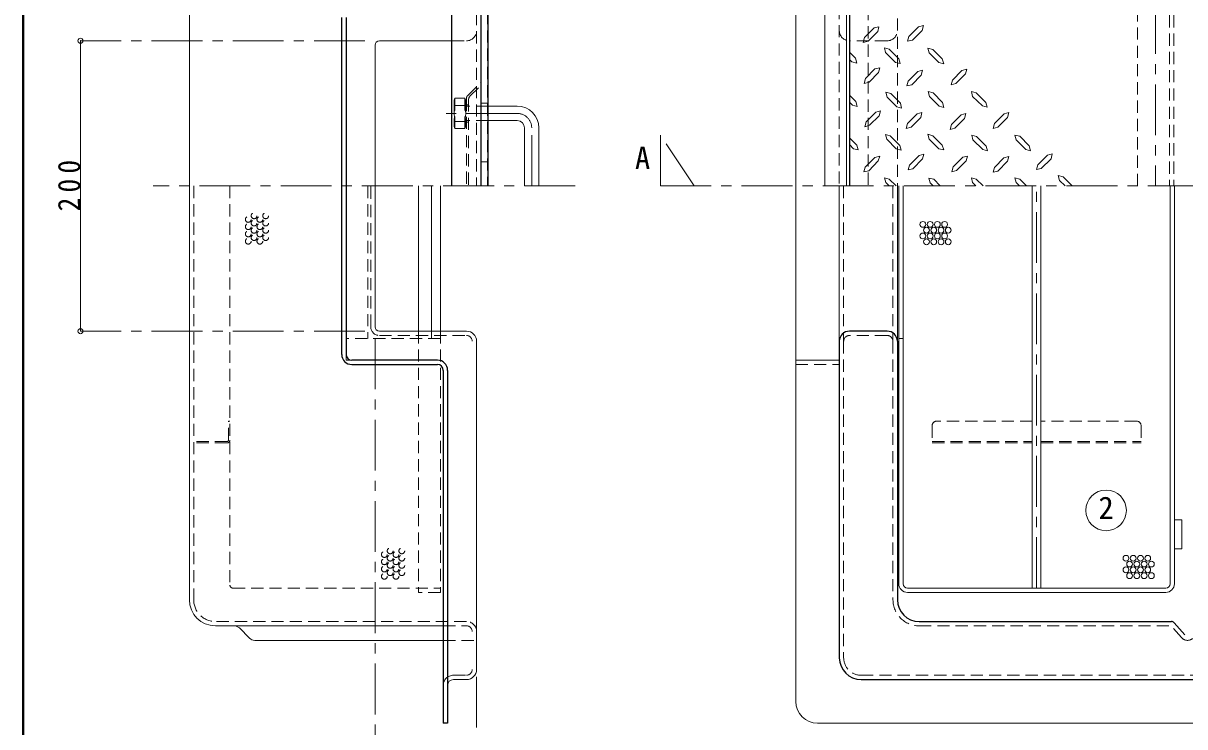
# Model space of a CAD drawing. Units: millimetres at full size, sheet at 1:7; details may follow other scales. Extents: x -1481 to 1354, y -996 to 971.
# Drawn here: x -1481 to -680, y 78 to 563 of the extents above; entities that cross this region are included whole.
import ezdxf
from ezdxf.enums import TextEntityAlignment as Align

# ---------------------------------------------------------------- set-up
doc = ezdxf.new("R2010")
doc.units = ezdxf.units.MM
doc.header["$LTSCALE"] = 7
doc.header["$PDMODE"] = 32
doc.header["$PDSIZE"] = 3.5
doc.linetypes.add('CHAIN1', pattern=[8, 5, -1, 1, -1])
doc.linetypes.add('DASHED1', pattern=[1.8, 1.2, -0.6])
doc.layers.add('0-0____1', color=4, linetype='Continuous', lineweight=9)
doc.styles.add('ＭＳ ゴシック', font='')
doc.styles.get('ＭＳ ゴシック').set_extended_font_data('MS Gothic')

msp = doc.modelspace()

# ---------------------------------------------------------------- linework, layer by layer
at = {"layer": '0-0____1', "color": 1, "lineweight": 40}
msp.add_line((-1480.542, -996.268), (-1480.542, 970.732), dxfattribs=at)
at = {"layer": '0-0____1', "color": 5, "lineweight": 25}
for p, q in [((-1165.042, 800.732), (-1165.042, 450.732)), ((-1160.042, 450.732), (-1160.042, 800.732)), ((-1185.042, 450.732), (-1185.042, 698.232)), ((-911.042, 629.5), (-911.042, 450.732)), ((-1261.042, 334.732), (-1261.042, 566.732)), ((-1258.042, 566.732), (-1258.042, 334.732)), ((-885.042, 350.732), (-911.042, 350.732)), ((-918.042, 343.732), (-918.042, 125.732)), ((-878.042, 343.732), (-878.042, 165.732)), ((-1195.042, 330.732), (-1254.042, 330.732)), ((-1254.042, 327.732), (-1195.042, 327.732)), ((-1191.042, 323.732), (-1191.042, 80.732)), ((-1188.042, 323.732), (-1188.042, 80.732)), ((-863.042, 150.732), (-689.078, 150.732)), ((-679.922, 141.583), (-687.198, 149.88)), ((-903.042, 110.732), (346.958, 110.732)), ((-1188.042, 80.732), (-1191.042, 80.732))]:
    msp.add_line(p, q, dxfattribs=at)
at = {"layer": '0-0____1', "color": 7, "lineweight": 18}
for p, q in [((-928.042, 800.732), (-928.042, 450.732)), ((-913.042, 785.732), (-913.042, 450.732)), ((-1238.042, 547.732), (-1238.042, 353.732)), ((-1185.042, 550.732), (-1235.042, 550.732)), ((-1160.042, 505.732), (-1140.042, 505.732)), ((-1160.042, 495.732), (-1140.042, 495.732)), ((-1135.042, 450.732), (-1135.042, 490.732)), ((-1125.042, 450.732), (-1125.042, 490.732)), ((-1366.042, 450.732), (-1366.042, 165.732)), ((-1199.042, 450.732), (-1199.042, 350.732)), ((-1193.042, 450.732), (-1193.042, 350.732)), ((-918.042, 450.732), (-918.042, 343.732)), ((-878.042, 343.732), (-878.042, 450.732)), ((-785.042, 173.732), (-785.042, 450.732)), ((-779.042, 173.732), (-779.042, 450.732)), ((-690.042, 450.732), (-690.042, 176.732)), ((-687.042, 176.732), (-687.042, 450.732)), ((-1175.042, 350.732), (-1235.042, 350.732)), ((-877.042, 345.732), (-874.042, 345.732)), ((-877.042, 176.732), (-877.042, 345.732)), ((-874.042, 345.732), (-874.042, 176.732)), ((-1168.042, 343.732), (-1168.042, 117.732)), ((-948.042, 330.732), (-948.042, 95.732)), ((-948.042, 330.732), (-918.042, 330.732)), ((-687.042, 220.732), (-682.042, 220.732)), ((-682.042, 200.732), (-682.042, 220.732)), ((-687.042, 200.732), (-682.042, 200.732)), ((-693.042, 173.732), (-871.042, 173.732)), ((-871.042, 170.732), (-693.042, 170.732)), ((-1348.042, 147.732), (-1191.042, 147.732)), ((-1175.042, 110.732), (-1184.042, 110.732)), ((-933.042, 80.732), (376.958, 80.732))]:
    msp.add_line(p, q, dxfattribs=at)
at = {"layer": '0-0____1', "color": 7, "linetype": 'DASHED1', "lineweight": 18}
for p, q in [((-1168.042, 796.732), (-1168.042, 450.732)), ((-712.542, 450.732), (-712.542, 744.732)), ((-687.542, 744.732), (-687.542, 450.732)), ((-885.042, 347.732), (-911.042, 347.732)), ((-915.042, 343.732), (-915.042, 125.732)), ((-881.042, 343.732), (-881.042, 165.732)), ((-863.042, 147.732), (-689.304, 147.732)), ((-682.177, 139.605), (-689.304, 147.732)), ((-903.042, 113.732), (346.958, 113.732))]:
    msp.add_line(p, q, dxfattribs=at)
at = {"layer": '0-0____1', "linetype": 'DASHED1'}
for p, q in [((-1160.542, 784.732), (-1160.542, 450.732)), ((-918.042, 775.732), (-918.042, 450.732)), ((-690.542, 744.732), (-690.542, 450.732)), ((-898.042, 623.703), (-898.042, 450.732)), ((-878.042, 616.519), (-878.042, 450.732)), ((-1185.042, 550.732), (-1175.042, 550.732)), ((-885.042, 550.732), (-911.042, 550.732)), ((-1174.164, 513.11), (-1165.042, 522.232)), ((-1172.664, 512.489), (-1165.042, 520.11)), ((-1183.042, 511.232), (-1183.542, 509.732)), ((-1183.542, 509.732), (-1183.542, 491.732)), ((-1183.542, 509.732), (-1183.042, 506.232)), ((-1176.042, 511.232), (-1183.042, 511.232)), ((-1183.042, 511.232), (-1183.042, 490.232)), ((-1176.042, 506.232), (-1183.042, 506.232)), ((-1176.042, 511.232), (-1176.042, 490.232)), ((-1175.542, 509.732), (-1175.542, 491.732)), ((-1160.042, 505.732), (-1175.542, 505.732)), ((-1175.042, 510.989), (-1175.042, 450.732)), ((-1173.542, 506.732), (-1175.042, 506.732)), ((-1173.542, 510.368), (-1173.542, 450.732)), ((-1160.542, 507.732), (-1165.042, 507.732)), ((-1175.542, 500.732), (-1176.042, 495.232)), ((-1183.042, 490.232), (-1183.542, 491.732)), ((-1176.042, 495.232), (-1183.042, 495.232)), ((-1176.042, 490.232), (-1183.042, 490.232)), ((-1176.042, 495.232), (-1175.542, 491.732)), ((-1175.542, 491.732), (-1176.042, 490.232)), ((-1160.042, 495.732), (-1175.542, 495.732)), ((-1173.542, 494.732), (-1175.042, 494.732)), ((-1160.542, 467.315), (-1165.042, 467.315)), ((-1363.042, 450.732), (-1363.042, 165.732)), ((-1338.042, 450.732), (-1338.042, 175.732)), ((-1243.042, 450.732), (-1243.042, 345.732)), ((-1241.042, 353.732), (-1241.042, 450.732)), ((-915.042, 450.732), (-915.042, 343.732)), ((-881.042, 450.732), (-881.042, 343.732)), ((-1193.042, 345.732), (-1258.042, 345.732)), ((-1235.042, 347.732), (-1175.042, 347.732)), ((-1208.042, 350.732), (-1208.042, 170.732)), ((-1199.042, 350.732), (-1199.042, 345.732)), ((-1193.042, 350.732), (-1193.042, 170.732)), ((-1258.042, 330.732), (-1258.042, 334.732)), ((-1254.042, 330.732), (-1258.042, 330.732)), ((-948.042, 327.732), (-918.042, 327.732)), ((-1338.042, 288.732), (-1339.042, 288.732)), ((-1339.042, 275.732), (-1339.042, 288.732)), ((-785.042, 288.732), (-851.042, 288.732)), ((-713.042, 288.732), (-779.042, 288.732)), ((-854.042, 285.732), (-854.042, 273.732)), ((-710.042, 285.732), (-710.042, 273.732)), ((-1340.042, 274.732), (-1363.042, 274.732)), ((-1340.042, 273.732), (-1363.042, 273.732)), ((-854.042, 274.732), (-785.042, 274.732)), ((-854.042, 273.732), (-785.042, 273.732)), ((-779.042, 274.732), (-710.042, 274.732)), ((-779.042, 273.732), (-710.042, 273.732)), ((-1336.042, 173.732), (-1193.042, 173.732)), ((-1193.042, 170.732), (-1208.042, 170.732)), ((-1175.042, 150.732), (-1348.042, 150.732)), ((-1191.042, 147.732), (-1175.042, 147.732)), ((-1191.042, 137.732), (-1168.042, 137.732)), ((-1184.042, 113.732), (-1175.042, 113.732))]:
    msp.add_line(p, q, dxfattribs=at)
at = {"layer": '0-0____1', "linetype": 'CHAIN1'}
for p, q in [((-700.042, 744.732), (-700.042, 450.732)), ((-1245.042, 550.732), (-1441.042, 550.732)), ((-1140.042, 500.732), (-1193.542, 500.732)), ((-1130.042, 450.732), (-1130.042, 490.732)), ((-1018.042, 450.732), (-1041.376, 485.732)), ((-1041.376, 485.732), (-1041.376, 450.732)), ((-1100.042, 450.732), (-1391.042, 450.732)), ((-1041.376, 450.732), (616.958, 450.732)), ((-782.042, 173.732), (-782.042, 450.732)), ((-1245.042, 350.732), (-1441.042, 350.732)), ((-1238.042, 345.732), (-1238.042, -59.268)), ((-1168.042, 112.732), (-1168.042, -59.268))]:
    msp.add_line(p, q, dxfattribs=at)
at = {"layer": '0-0____1'}
for p, q in [((-1366.042, 735.732), (-1366.042, 450.732)), ((-948.042, 330.732), (-948.042, 570.732)), ((-894.085, 559.617), (-890.725, 560.457)), ((-891.565, 557.202), (-890.725, 560.457)), ((-863.425, 560.247), (-860.065, 561.192)), ((-861.01, 557.832), (-860.065, 561.192)), ((-901.54, 549.642), (-900.595, 553.002)), ((-894.085, 559.617), (-900.595, 553.002)), ((-891.565, 557.202), (-898.18, 550.482)), ((-863.425, 560.247), (-870.04, 553.632)), ((-861.01, 557.832), (-867.625, 551.217)), ((-1441.042, 550.732), (-1441.042, 350.732)), ((-898.18, 550.482), (-901.54, 549.642)), ((-886.945, 545.862), (-883.585, 545.022)), ((-886.105, 542.607), (-886.945, 545.862)), ((-876.97, 538.407), (-883.585, 545.022)), ((-856.915, 545.757), (-853.555, 544.812)), ((-856.075, 542.397), (-856.915, 545.757)), ((-847.045, 538.197), (-853.555, 544.812)), ((-906.895, 538.722), (-911.042, 542.869)), ((-909.415, 536.202), (-911.042, 537.829)), ((-906.895, 538.722), (-906.055, 535.362)), ((-879.385, 535.887), (-886.105, 542.607)), ((-876.97, 538.407), (-876.13, 535.047)), ((-849.46, 535.782), (-856.075, 542.397)), ((-847.045, 538.197), (-846.1, 534.837)), ((-909.415, 536.202), (-906.055, 535.362)), ((-893.455, 531.372), (-899.965, 524.757)), ((-890.935, 528.957), (-897.55, 522.237)), ((-893.455, 531.372), (-890.095, 532.212)), ((-890.935, 528.957), (-890.095, 532.212)), ((-879.385, 535.887), (-876.13, 535.047)), ((-863.95, 529.482), (-870.565, 522.867)), ((-863.95, 529.482), (-860.59, 530.427)), ((-861.535, 527.067), (-860.59, 530.427)), ((-849.46, 535.782), (-846.1, 534.837)), ((-833.5, 530.322), (-840.115, 523.707)), ((-833.5, 530.322), (-830.14, 531.267)), ((-831.085, 527.907), (-830.14, 531.267)), ((-900.91, 521.397), (-899.965, 524.757)), ((-897.55, 522.237), (-900.91, 521.397)), ((-861.535, 527.067), (-868.15, 520.452)), ((-906.58, 508.902), (-911.042, 513.364)), ((-885.895, 515.307), (-882.535, 514.362)), ((-885.055, 511.947), (-885.895, 515.307)), ((-875.92, 507.747), (-882.535, 514.362)), ((-856.81, 515.727), (-853.45, 514.782)), ((-855.865, 512.367), (-856.81, 515.727)), ((-846.835, 508.167), (-853.45, 514.782)), ((-826.99, 515.727), (-823.63, 514.887)), ((-826.15, 512.472), (-826.99, 515.727)), ((-819.43, 505.857), (-826.15, 512.472)), ((-817.015, 508.272), (-823.63, 514.887)), ((-908.995, 506.382), (-911.042, 508.429)), ((-908.995, 506.382), (-905.635, 505.542)), ((-906.58, 508.902), (-905.635, 505.542)), ((-878.335, 505.332), (-885.055, 511.947)), ((-878.335, 505.332), (-875.08, 504.387)), ((-875.92, 507.747), (-875.08, 504.387)), ((-849.25, 505.752), (-855.865, 512.367)), ((-849.25, 505.752), (-845.89, 504.807)), ((-846.835, 508.167), (-845.89, 504.807)), ((-819.43, 505.857), (-816.175, 504.912)), ((-817.015, 508.272), (-816.175, 504.912)), ((-892.93, 501.552), (-899.545, 494.937)), ((-890.515, 499.137), (-897.13, 492.522)), ((-892.93, 501.552), (-889.57, 502.497)), ((-890.515, 499.137), (-889.57, 502.497)), ((-864.475, 500.397), (-870.985, 493.782)), ((-861.955, 497.982), (-868.57, 491.262)), ((-864.475, 500.397), (-861.115, 501.237)), ((-861.955, 497.982), (-861.115, 501.237)), ((-834.13, 499.662), (-840.745, 493.047)), ((-831.715, 497.247), (-838.33, 490.632)), ((-834.13, 499.662), (-830.77, 500.607)), ((-831.715, 497.247), (-830.77, 500.607)), ((-804.52, 500.397), (-811.135, 493.782)), ((-802.105, 497.982), (-808.72, 491.262)), ((-804.52, 500.397), (-801.16, 501.237)), ((-802.105, 497.982), (-801.16, 501.237)), ((-900.385, 491.577), (-899.545, 494.937)), ((-897.13, 492.522), (-900.385, 491.577)), ((-871.93, 490.422), (-870.985, 493.782)), ((-868.57, 491.262), (-871.93, 490.422)), ((-841.585, 489.687), (-840.745, 493.047)), ((-838.33, 490.632), (-841.585, 489.687)), ((-811.975, 490.422), (-811.135, 493.782)), ((-808.72, 491.262), (-811.975, 490.422)), ((-905.95, 478.872), (-911.042, 483.964)), ((-886.315, 486.117), (-882.955, 485.277)), ((-885.37, 482.862), (-886.315, 486.117)), ((-878.755, 476.247), (-885.37, 482.862)), ((-876.34, 478.662), (-882.955, 485.277)), ((-856.915, 486.327), (-853.555, 485.382)), ((-856.075, 482.967), (-856.915, 486.327)), ((-849.46, 476.352), (-856.075, 482.967)), ((-847.045, 478.872), (-853.555, 485.382)), ((-826.78, 485.697), (-823.42, 484.857)), ((-825.94, 482.442), (-826.78, 485.697)), ((-819.22, 475.827), (-825.94, 482.442)), ((-816.805, 478.242), (-823.42, 484.857)), ((-789.505, 475.827), (-796.12, 482.547)), ((-787.09, 478.347), (-793.705, 484.962)), ((-908.365, 476.352), (-911.042, 479.412)), ((-908.365, 476.352), (-905.005, 475.512)), ((-905.95, 478.872), (-905.005, 475.512)), ((-878.755, 476.247), (-875.395, 475.302)), ((-876.34, 478.662), (-875.395, 475.302)), ((-863.11, 471.732), (-859.75, 472.572)), ((-860.59, 469.317), (-859.75, 472.572)), ((-849.46, 476.352), (-846.1, 475.512)), ((-847.045, 478.872), (-846.1, 475.512)), ((-819.22, 475.827), (-815.965, 474.882)), ((-816.805, 478.242), (-815.965, 474.882)), ((-789.505, 475.827), (-786.25, 474.987)), ((-787.09, 478.347), (-786.25, 474.987)), ((-774.595, 471.942), (-771.235, 472.782)), ((-772.075, 469.527), (-771.235, 472.782)), ((-893.56, 470.367), (-900.175, 463.752)), ((-891.145, 467.952), (-897.76, 461.232)), ((-893.56, 470.367), (-890.2, 471.207)), ((-891.145, 467.952), (-890.2, 471.207)), ((-870.565, 461.757), (-869.725, 465.117)), ((-863.11, 471.732), (-869.725, 465.117)), ((-860.59, 469.317), (-867.31, 462.597)), ((-832.975, 470.472), (-839.59, 463.857)), ((-830.56, 468.057), (-837.175, 461.337)), ((-832.975, 470.472), (-829.615, 471.312)), ((-830.56, 468.057), (-829.615, 471.312)), ((-804.625, 470.157), (-811.135, 463.542)), ((-804.625, 470.157), (-801.265, 470.997)), ((-802.105, 467.742), (-801.265, 470.997)), ((-782.05, 461.967), (-781.21, 465.327)), ((-774.595, 471.942), (-781.21, 465.327)), ((-772.075, 469.527), (-778.795, 462.807)), ((-901.12, 460.392), (-900.175, 463.752)), ((-897.76, 461.232), (-901.12, 460.392)), ((-886.945, 456.402), (-883.585, 455.457)), ((-886, 453.042), (-886.945, 456.402)), ((-867.31, 462.597), (-870.565, 461.757)), ((-826.99, 456.402), (-823.63, 455.457)), ((-826.15, 453.042), (-826.99, 456.402)), ((-778.795, 462.807), (-782.05, 461.967)), ((-757.434, 450.732), (-763.78, 456.927)), ((-1208.042, 450.732), (-1208.042, 350.732)), ((-883.69, 450.732), (-886, 453.042)), ((-878.86, 450.732), (-883.585, 455.457)), ((-877.042, 345.732), (-877.042, 450.732)), ((-874.042, 345.732), (-874.042, 450.732)), ((-856.285, 456.192), (-852.925, 455.352)), ((-855.445, 452.937), (-856.285, 456.192)), ((-853.24, 450.732), (-855.445, 452.937)), ((-848.483, 450.732), (-852.925, 455.352)), ((-823.84, 450.732), (-826.15, 453.042)), ((-818.905, 450.732), (-823.63, 455.457)), ((-788.98, 450.732), (-793.705, 455.457)), ((-762.415, 450.732), (-766.195, 454.512)), ((-1331.578, 146.267), (-1324.507, 139.196)), ((-1320.971, 137.732), (-1191.042, 137.732))]:
    msp.add_line(p, q, dxfattribs=at)
for points in [[(-867.625, 551.217), (-870.985, 550.377), (-870.04, 553.632)], [(-868.15, 520.452), (-871.51, 519.612), (-870.565, 522.867)], [(-831.085, 527.907), (-837.7, 521.292), (-840.955, 520.347), (-840.115, 523.707)], [(-796.12, 482.547), (-797.065, 485.802), (-793.705, 484.962)], [(-802.105, 467.742), (-808.72, 461.022), (-812.08, 460.182), (-811.135, 463.542)], [(-837.175, 461.337), (-840.43, 460.497), (-839.59, 463.857)], [(-766.195, 454.512), (-767.14, 457.872), (-763.78, 456.927)], [(-793.81, 450.732), (-796.12, 453.042), (-797.065, 456.297), (-793.705, 455.457)]]:
    msp.add_lwpolyline(points, dxfattribs=at)
at = {"layer": '0-0____1', "linetype": 'DASHED1'}
for points in [[(-1183.042, 506.232), (-1183.542, 500.732), (-1183.042, 495.232), (-1183.542, 491.732)], [(-1176.042, 511.232), (-1175.542, 509.732), (-1176.042, 506.232), (-1175.542, 500.732)]]:
    msp.add_lwpolyline(points, dxfattribs=at)
for centre in [(-1325.441, 427.684), (-1325.441, 422.684), (-1321.441, 430.184), (-1321.441, 425.184), (-1317.441, 427.684), (-1317.441, 422.684), (-1313.441, 430.184), (-1313.441, 425.184), (-1325.441, 417.684), (-1321.441, 420.184), (-1321.441, 415.184), (-1317.441, 417.684), (-1313.441, 420.184), (-1313.441, 415.184), (-1325.441, 412.684), (-1317.441, 412.684), (-1227.617, 199.375), (-1219.617, 199.375), (-1231.617, 196.875), (-1231.617, 191.875), (-1227.617, 194.375), (-1223.617, 196.875), (-1223.617, 191.875), (-1219.617, 194.375), (-1231.617, 186.875), (-1227.617, 189.375), (-1227.617, 184.375), (-1223.617, 186.875), (-1219.617, 189.375), (-1219.617, 184.375), (-1231.617, 181.875), (-1223.617, 181.875)]:
    msp.add_circle(centre, 2, dxfattribs=at)
at = {"layer": '0-0____1'}
for centre in [(-860.44, 424.293), (-855.44, 424.293), (-850.44, 424.293), (-845.44, 424.293), (-860.44, 416.293), (-857.94, 420.293), (-855.44, 416.293), (-852.94, 420.293), (-850.44, 416.293), (-847.94, 420.293), (-845.44, 416.293), (-842.94, 420.293), (-857.94, 412.293), (-852.94, 412.293), (-847.94, 412.293), (-842.94, 412.293), (-720.446, 194.298), (-717.946, 190.298), (-715.446, 194.298), (-712.946, 190.298), (-710.446, 194.298), (-707.946, 190.298), (-705.446, 194.298), (-702.946, 190.298), (-720.446, 186.298), (-717.946, 182.298), (-715.446, 186.298), (-712.946, 182.298), (-710.446, 186.298), (-707.946, 182.298), (-705.446, 186.298), (-702.946, 182.298)]:
    msp.add_circle(centre, 2, dxfattribs=at)
at = {"layer": '0-0____1', "color": 7, "lineweight": 18}
msp.add_circle((-734.162, 227.284), 14, dxfattribs=at)
at = {"layer": '0-0____1', "linetype": 'DASHED1'}
for centre, radius, start, end in [((-1175.042, 557.732), 7, 270, 0), ((-911.042, 557.732), 7, 180, 270), ((-885.042, 557.732), 7, 270, 0), ((-1172.042, 510.989), 3, 135, 180), ((-1170.542, 510.368), 3, 135, 180), ((-1235.042, 353.732), 6, 180, 270), ((-1175.042, 343.732), 4, 0, 90), ((-851.042, 285.732), 3, 90, 180), ((-713.042, 285.732), 3, 0, 90), ((-1340.042, 275.732), 1, 270, 0), ((-1340.042, 275.732), 2, 270, 0), ((-1336.042, 175.732), 2, 180, 270), ((-1348.042, 165.732), 15, 180, 270), ((-1175.042, 143.732), 7, 0, 90), ((-1175.042, 143.732), 4, 0, 90), ((-1184.042, 106.732), 7, 90, 180), ((-1175.042, 117.732), 4, 270, 0)]:
    msp.add_arc(centre, radius, start, end, dxfattribs=at)
at = {"layer": '0-0____1', "color": 7, "lineweight": 18}
for centre, radius, start, end in [((-1235.042, 547.732), 3, 90, 180), ((-1140.042, 490.732), 15, 0, 90), ((-1140.042, 490.732), 5, 0, 90), ((-1235.042, 353.732), 3, 180, 270), ((-1175.042, 343.732), 7, 0, 90), ((-871.042, 176.732), 6, 180, 270), ((-871.042, 176.732), 3, 180, 270), ((-693.042, 176.732), 3, 270, 0), ((-693.042, 176.732), 6, 270, 0), ((-1348.042, 165.732), 18, 180, 270), ((-1175.042, 117.732), 7, 270, 0), ((-1184.042, 106.732), 4, 90, 180), ((-933.042, 95.732), 15, 180, 270)]:
    msp.add_arc(centre, radius, start, end, dxfattribs=at)
at = {"layer": '0-0____1', "linetype": 'CHAIN1'}
msp.add_arc((-1140.042, 490.732), 10, 0, 90, dxfattribs=at)
at = {"layer": '0-0____1', "color": 5, "lineweight": 25}
for centre, radius, start, end in [((-911.042, 343.732), 7, 90, 180), ((-885.042, 343.732), 7, 0, 90), ((-1254.042, 334.732), 7, 180, 270), ((-1254.042, 334.732), 4, 180, 270), ((-1195.042, 323.732), 7, 0, 90), ((-1195.042, 323.732), 4, 0, 90), ((-863.042, 165.732), 15, 180, 270), ((-689.078, 148.232), 2.5, 41.25117, 90), ((-903.042, 125.732), 15, 180, 270)]:
    msp.add_arc(centre, radius, start, end, dxfattribs=at)
at = {"layer": '0-0____1', "color": 7, "linetype": 'DASHED1', "lineweight": 18}
for centre, radius, start, end in [((-911.042, 343.732), 4, 90, 180), ((-885.042, 343.732), 4, 0, 90), ((-863.042, 165.732), 18, 180, 270), ((-678.042, 143.232), 5.5, 221.25117, 318.74883), ((-903.042, 125.732), 12, 180, 270)]:
    msp.add_arc(centre, radius, start, end, dxfattribs=at)
at = {"layer": '0-0____1'}
for centre, start, end in [((-1335.113, 142.732), 45, 90), ((-1320.971, 142.732), 225, 270)]:
    msp.add_arc(centre, 5, start, end, dxfattribs=at)
for p in [(-1441.042, 550.732), (-1441.042, 350.732)]:
    msp.add_point(p, dxfattribs=at)

# ---------------------------------------------------------------- texts
at = {"layer": '0-0____1', "color": 7, "style": 'ＭＳ ゴシック'}
for s, p in [('A', (-1058.876, 457.732)), ('2', (-739.412, 216.784))]:
    msp.add_text(s, height=15.4, dxfattribs=at).set_placement(p, align=Align.BOTTOM_LEFT)
at = {"layer": '0-0____1', "color": 7, "insert": (-1441.042, 433.232), "char_height": 15.4, "attachment_point": 7, "rotation": 90, "style": 'ＭＳ ゴシック'}
msp.add_mtext('\\T1.38;\\W0.9;200', dxfattribs=at)

doc.saveas('drawing.dxf')
